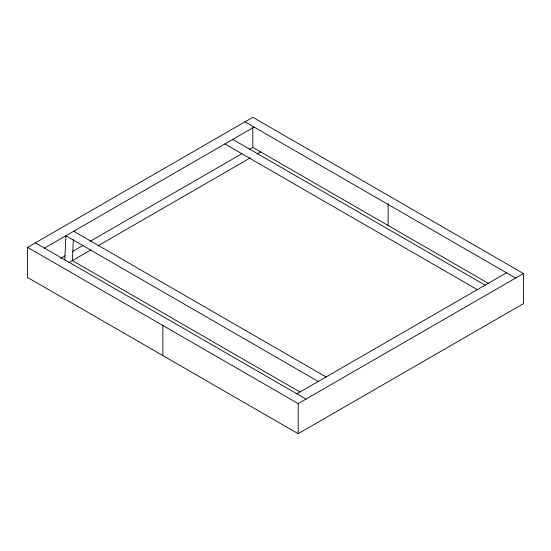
<?xml version="1.0" encoding="UTF-8"?>
<svg xmlns="http://www.w3.org/2000/svg" width="551" height="551" viewBox="0 0 551 551"><rect width="100%" height="100%" fill="white"/><g stroke="black" fill="none" stroke-linecap="round" stroke-linejoin="round"><path stroke-width="0.83" d="M64.798 260.079L65.879 235.759L318.258 381.471M73.324 239.63L72.395 260.595L299.799 391.885M27.55 247.351L252.819 117.294L523.45 273.544L523.45 303.649L298.181 433.706L27.55 277.456L27.55 247.351L298.181 403.601L523.45 273.544M44.5 248.102L254.121 127.081M60.644 258.35L65.108 255.774M72.539 251.483L82.946 245.477M90.378 241.18L242.02 153.633M249.259 149.452L252.819 147.399L488.785 283.634M68.841 262.648L91.032 249.837M97.741 245.966L250.581 157.724M257.083 153.97L260.637 151.918M296.879 393.813L506.5 272.793M244.995 121.812L515.626 278.062M232.742 139.424L485.121 285.136M224.918 143.935L477.304 289.647M73.696 231.248L326.082 376.953M35.374 242.833L306.005 399.082M388.131 203.78L388.131 225.524M298.181 403.601L298.181 433.706M252.819 127.618L252.819 147.399M162.869 325.476L162.869 355.581"/></g></svg>
